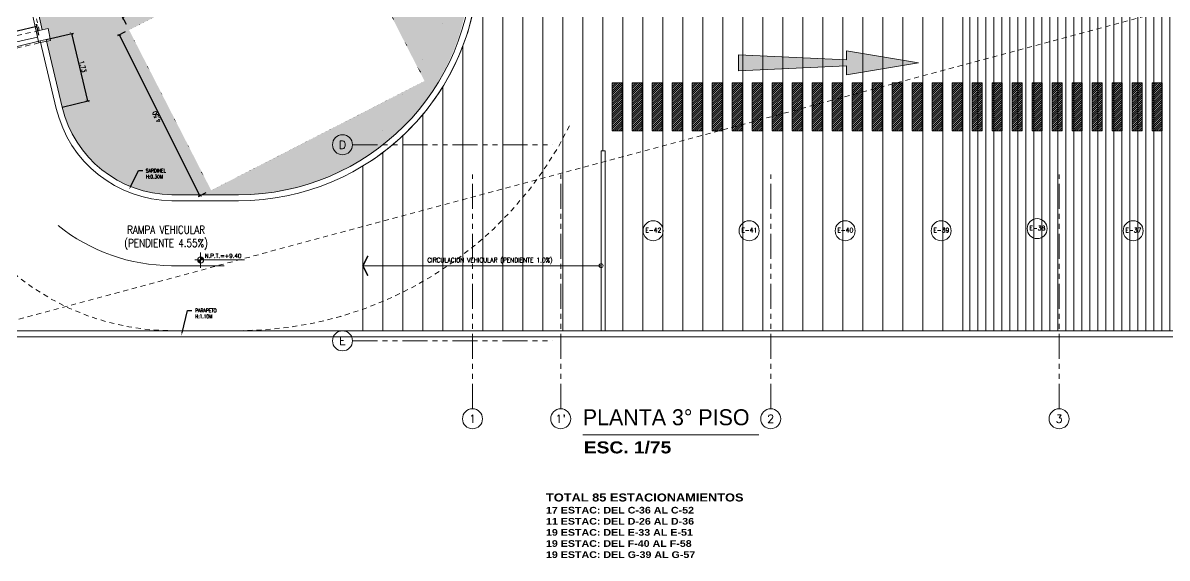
# Model space of a CAD drawing. Header units: millimetres. Extents: x 2085 to 2829, y 1352 to 1631.
# Drawn here: x 2101.91 to 2130.51, y 1357.41 to 1370.78 of the extents above; entities that cross this region are included whole.
import ezdxf
from ezdxf import colors
from ezdxf.entities.mleader import LeaderData, LeaderLine
from ezdxf.enums import TextEntityAlignment as Align
from ezdxf.math import Vec2, Vec3

# ---------------------------------------------------------------- set-up
doc = ezdxf.new("R2010")
doc.units = ezdxf.units.MM
doc.set_wipeout_variables(frame=1)
for name, pattern in [('HIDDEN2', [0.1875, 0.125, -0.0625]), ('PHANTOM', [2.5, 1.25, -0.25, 0.25, -0.25, 0.25, -0.25]), ('PHANTOM2', [1.25, 0.625, -0.125, 0.125, -0.125, 0.125, -0.125])]:
    doc.linetypes.add(name, pattern=pattern)
doc.layers.get('0').update_dxf_attribs({"color": 251, "lineweight": 9})
doc.layers.get('DEFPOINTS').update_dxf_attribs({"color": 251, "lineweight": 9})
for name, color, linetype, lineweight in [('A-EJES', 251, 'PHANTOM', 9), ('A-HATCH', 251, 'Continuous', 9), ('A-LINEAS', 251, 'Continuous', 9), ('A-MURO BAJO', 251, 'Continuous', 9), ('A-NIVELES-NPT', 251, 'Continuous', 9), ('A-NUMERO ESTAC', 251, 'Continuous', 13), ('A-PROYECCIONES', 251, 'HIDDEN2', 9), ('A-TEXTO-AMBIENTES', 251, 'Continuous', 9), ('A-TEXTO-INDICACIONES', 251, 'Continuous', 13), ('A-TEXTO-TITULOS', 251, 'Continuous', 9), ('A_20_Barandas', 251, 'Continuous', 13), ('A_50_CotasInt', 251, 'Continuous', 13), ('A_50_Proyecciones', 251, 'HIDDEN2', 13), ('A_50_Simbologia', 251, 'Continuous', 13), ('AUDIT_D_230315173324-1', 251, 'Continuous', 13), ('CIRCULACION PEATONAL', 251, 'Continuous', 13), ('Cotas', 251, 'Continuous', 13), ('DLP_MURO BAJO', 251, 'Continuous', 13), ('DLP_TEXTO AMBIENTE', 251, 'Continuous', 13), ('MURO-BAJO', 251, 'Continuous', 13), ('VEGETACION', 251, 'Continuous', 13)]:
    doc.layers.add(name, color=color, linetype=linetype, lineweight=lineweight)
doc.styles.add('R100-200', font='romans.shx', dxfattribs={"width": 0.8, "height": 0.3})
doc.styles.add('R160-75', font='ariblk.ttf', dxfattribs={"height": 0.6})
doc.styles.add('R175-75', font='GOTHIC.TTF', dxfattribs={"height": 0.4})
doc.styles.add('R80', font='romans.shx', dxfattribs={"width": 0.8, "oblique": 15, "height": 0.1})
doc.styles.add('ROMANS', font='romans.shx', dxfattribs={"width": 0.8})
doc.styles.add('TXT_COTAS', font='romans.shx', dxfattribs={"width": 0.8})
doc.dimstyles.new('COTA-75-I', dxfattribs={"dimtxt": 0.11, "dimasz": 0.075, "dimexe": 0.05, "dimexo": 0.15, "dimgap": 0.03, "dimtad": 1, "dimzin": 4, "dimdsep": 46, "dimtxsty": 'ROMANS', "dimblk": 'ARCHTICK', "dimcen": 0.09, "dimclrd": 7, "dimclre": 7, "dimclrt": 2, "dimadec": 0, "dimazin": 0, "dimtfac": 1.2, "dimtix": 1, "dimtmove": 2, "dimatfit": 3, "dimfxl": 0.05, "dimtolj": 1, "dimtzin": 4, "dimarcsym": 0})

# ---------------------------------------------------------------- blocks, each defined once
blk = doc.blocks.new('*U116')
at = {"layer": 'CIRCULACION PEATONAL'}
h = blk.add_hatch(dxfattribs=at)
h.set_pattern_fill('ANSI31', color=256, scale=0.3)
h.set_pattern_definition([(45, (99.750368, 0), (-0.0265165, 0.0265165), [])])
h.paths.add_polyline_path([(100.047, 0.228), (99.797, 0.228), (99.797, -0.972), (100.047, -0.972)])
h = blk.add_hatch(dxfattribs=at)
h.set_pattern_fill('ANSI31', color=256, scale=0.3)
h.set_pattern_definition([(45, (100.250368, 0), (-0.0265165, 0.0265165), [])])
h.paths.add_polyline_path([(100.547, 0.228), (100.297, 0.228), (100.297, -0.972), (100.547, -0.972)])
h = blk.add_hatch(dxfattribs=at)
h.set_pattern_fill('ANSI31', color=256, scale=0.3)
h.set_pattern_definition([(45, (100.750368, 0), (-0.0265165, 0.0265165), [])])
h.paths.add_polyline_path([(101.047, 0.228), (100.797, 0.228), (100.797, -0.972), (101.047, -0.972)])
h = blk.add_hatch(dxfattribs=at)
h.set_pattern_fill('ANSI31', color=256, scale=0.3)
h.set_pattern_definition([(45, (101.250368, 0), (-0.0265165, 0.0265165), [])])
h.paths.add_polyline_path([(101.547, 0.228), (101.297, 0.228), (101.297, -0.972), (101.547, -0.972)])
h = blk.add_hatch(dxfattribs=at)
h.set_pattern_fill('ANSI31', color=256, scale=0.3)
h.set_pattern_definition([(45, (101.750368, 0), (-0.0265165, 0.0265165), [])])
h.paths.add_polyline_path([(102.047, 0.228), (101.797, 0.228), (101.797, -0.972), (102.047, -0.972)])
h = blk.add_hatch(dxfattribs=at)
h.set_pattern_fill('ANSI31', color=256, scale=0.3)
h.set_pattern_definition([(45, (102.250368, 0), (-0.0265165, 0.0265165), [])])
h.paths.add_polyline_path([(102.547, 0.228), (102.297, 0.228), (102.297, -0.972), (102.547, -0.972)])
h = blk.add_hatch(dxfattribs=at)
h.set_pattern_fill('ANSI31', color=256, scale=0.3)
h.set_pattern_definition([(45, (102.750368, 0), (-0.0265165, 0.0265165), [])])
h.paths.add_polyline_path([(103.047, 0.228), (102.797, 0.228), (102.797, -0.972), (103.047, -0.972)])
h = blk.add_hatch(dxfattribs=at)
h.set_pattern_fill('ANSI31', color=256, scale=0.3)
h.set_pattern_definition([(45, (103.250368, 0), (-0.0265165, 0.0265165), [])])
h.paths.add_polyline_path([(103.547, 0.228), (103.297, 0.228), (103.297, -0.972), (103.547, -0.972)])
h = blk.add_hatch(dxfattribs=at)
h.set_pattern_fill('ANSI31', color=256, scale=0.3)
h.set_pattern_definition([(45, (103.750368, 0), (-0.0265165, 0.0265165), [])])
h.paths.add_polyline_path([(104.047, 0.228), (103.797, 0.228), (103.797, -0.972), (104.047, -0.972)])
h = blk.add_hatch(dxfattribs=at)
h.set_pattern_fill('ANSI31', color=256, scale=0.3)
h.set_pattern_definition([(45, (104.250368, 0), (-0.0265165, 0.0265165), [])])
h.paths.add_polyline_path([(104.547, 0.228), (104.297, 0.228), (104.297, -0.972), (104.547, -0.972)])
h = blk.add_hatch(dxfattribs=at)
h.set_pattern_fill('ANSI31', color=256, scale=0.3)
h.set_pattern_definition([(45, (104.750368, 0), (-0.0265165, 0.0265165), [])])
h.paths.add_polyline_path([(105.047, 0.228), (104.797, 0.228), (104.797, -0.972), (105.047, -0.972)])
h = blk.add_hatch(dxfattribs=at)
h.set_pattern_fill('ANSI31', color=256, scale=0.3)
h.set_pattern_definition([(45, (105.250368, 0), (-0.0265165, 0.0265165), [])])
h.paths.add_polyline_path([(105.547, 0.228), (105.297, 0.228), (105.297, -0.972), (105.547, -0.972)])
h = blk.add_hatch(dxfattribs=at)
h.set_pattern_fill('ANSI31', color=256, scale=0.3)
h.set_pattern_definition([(45, (105.750368, 0), (-0.0265165, 0.0265165), [])])
h.paths.add_polyline_path([(106.047, 0.228), (105.797, 0.228), (105.797, -0.972), (106.047, -0.972)])
h = blk.add_hatch(dxfattribs=at)
h.set_pattern_fill('ANSI31', color=256, scale=0.3)
h.set_pattern_definition([(45, (106.250368, 0), (-0.0265165, 0.0265165), [])])
h.paths.add_polyline_path([(106.547, 0.228), (106.297, 0.228), (106.297, -0.972), (106.547, -0.972)])
h = blk.add_hatch(dxfattribs=at)
h.set_pattern_fill('ANSI31', color=256, scale=0.3)
h.set_pattern_definition([(45, (106.750368, 0), (-0.0265165, 0.0265165), [])])
h.paths.add_polyline_path([(107.047, 0.228), (106.797, 0.228), (106.797, -0.972), (107.047, -0.972)])
h = blk.add_hatch(dxfattribs=at)
h.set_pattern_fill('ANSI31', color=256, scale=0.3)
h.set_pattern_definition([(45, (107.250368, 0), (-0.0265165, 0.0265165), [])])
h.paths.add_polyline_path([(107.547, 0.228), (107.297, 0.228), (107.297, -0.972), (107.547, -0.972)])
h = blk.add_hatch(dxfattribs=at)
h.set_pattern_fill('ANSI31', color=256, scale=0.3)
h.set_pattern_definition([(45, (107.750368, 0), (-0.0265165, 0.0265165), [])])
h.paths.add_polyline_path([(108.047, 0.228), (107.797, 0.228), (107.797, -0.972), (108.047, -0.972)])
h = blk.add_hatch(dxfattribs=at)
h.set_pattern_fill('ANSI31', color=256, scale=0.3)
h.set_pattern_definition([(45, (108.250368, 0), (-0.0265165, 0.0265165), [])])
h.paths.add_polyline_path([(108.547, 0.228), (108.297, 0.228), (108.297, -0.972), (108.547, -0.972)])
h = blk.add_hatch(dxfattribs=at)
h.set_pattern_fill('ANSI31', color=256, scale=0.3)
h.set_pattern_definition([(45, (108.750368, 0), (-0.0265165, 0.0265165), [])])
h.paths.add_polyline_path([(109.047, 0.228), (108.797, 0.228), (108.797, -0.972), (109.047, -0.972)])
h = blk.add_hatch(dxfattribs=at)
h.set_pattern_fill('ANSI31', color=256, scale=0.3)
h.set_pattern_definition([(45, (109.250368, 0), (-0.0265165, 0.0265165), [])])
h.paths.add_polyline_path([(109.547, 0.228), (109.297, 0.228), (109.297, -0.972), (109.547, -0.972)])
h = blk.add_hatch(dxfattribs=at)
h.set_pattern_fill('ANSI31', color=256, scale=0.3)
h.set_pattern_definition([(45, (109.750368, 0), (-0.0265165, 0.0265165), [])])
h.paths.add_polyline_path([(110.047, 0.228), (109.797, 0.228), (109.797, -0.972), (110.047, -0.972)])
h = blk.add_hatch(dxfattribs=at)
h.set_pattern_fill('ANSI31', color=256, scale=0.3)
h.set_pattern_definition([(45, (110.250368, 0), (-0.0265165, 0.0265165), [])])
h.paths.add_polyline_path([(110.547, 0.228), (110.297, 0.228), (110.297, -0.972), (110.547, -0.972)])
h = blk.add_hatch(dxfattribs=at)
h.set_pattern_fill('ANSI31', color=256, scale=0.3)
h.set_pattern_definition([(45, (110.750368, 0), (-0.0265165, 0.0265165), [])])
h.paths.add_polyline_path([(111.047, 0.228), (110.797, 0.228), (110.797, -0.972), (111.047, -0.972)])
h = blk.add_hatch(dxfattribs=at)
h.set_pattern_fill('ANSI31', color=256, scale=0.3)
h.set_pattern_definition([(45, (111.250368, 0), (-0.0265165, 0.0265165), [])])
h.paths.add_polyline_path([(111.547, 0.228), (111.297, 0.228), (111.297, -0.972), (111.547, -0.972)])
h = blk.add_hatch(dxfattribs=at)
h.set_pattern_fill('ANSI31', color=256, scale=0.3)
h.set_pattern_definition([(45, (111.750368, 0), (-0.0265165, 0.0265165), [])])
h.paths.add_polyline_path([(112.047, 0.228), (111.797, 0.228), (111.797, -0.972), (112.047, -0.972)])
h = blk.add_hatch(dxfattribs=at)
h.set_pattern_fill('ANSI31', color=256, scale=0.3)
h.set_pattern_definition([(45, (112.250368, 0), (-0.0265165, 0.0265165), [])])
h.paths.add_polyline_path([(112.547, 0.228), (112.297, 0.228), (112.297, -0.972), (112.547, -0.972)])
h = blk.add_hatch(dxfattribs=at)
h.set_pattern_fill('ANSI31', color=256, scale=0.3)
h.set_pattern_definition([(45, (112.750368, 0), (-0.0265165, 0.0265165), [])])
h.paths.add_polyline_path([(113.047, 0.228), (112.797, 0.228), (112.797, -0.972), (113.047, -0.972)])
h = blk.add_hatch(dxfattribs=at)
h.set_pattern_fill('ANSI31', color=256, scale=0.3)
h.set_pattern_definition([(45, (113.250368, 0), (-0.0265165, 0.0265165), [])])
h.paths.add_polyline_path([(113.547, 0.228), (113.297, 0.228), (113.297, -0.972), (113.547, -0.972)])
for points in [[(99.797, -0.972), (100.047, -0.972), (100.047, 0.228), (99.797, 0.228)], [(100.297, -0.972), (100.547, -0.972), (100.547, 0.228), (100.297, 0.228)], [(100.797, -0.972), (101.047, -0.972), (101.047, 0.228), (100.797, 0.228)], [(101.297, -0.972), (101.547, -0.972), (101.547, 0.228), (101.297, 0.228)], [(101.797, -0.972), (102.047, -0.972), (102.047, 0.228), (101.797, 0.228)], [(102.297, -0.972), (102.547, -0.972), (102.547, 0.228), (102.297, 0.228)], [(102.797, -0.972), (103.047, -0.972), (103.047, 0.228), (102.797, 0.228)], [(103.297, -0.972), (103.547, -0.972), (103.547, 0.228), (103.297, 0.228)], [(103.797, -0.972), (104.047, -0.972), (104.047, 0.228), (103.797, 0.228)], [(104.297, -0.972), (104.547, -0.972), (104.547, 0.228), (104.297, 0.228)], [(104.797, -0.972), (105.047, -0.972), (105.047, 0.228), (104.797, 0.228)], [(105.297, -0.972), (105.547, -0.972), (105.547, 0.228), (105.297, 0.228)], [(105.797, -0.972), (106.047, -0.972), (106.047, 0.228), (105.797, 0.228)], [(106.297, -0.972), (106.547, -0.972), (106.547, 0.228), (106.297, 0.228)], [(106.797, -0.972), (107.047, -0.972), (107.047, 0.228), (106.797, 0.228)], [(107.297, -0.972), (107.547, -0.972), (107.547, 0.228), (107.297, 0.228)], [(107.797, -0.972), (108.047, -0.972), (108.047, 0.228), (107.797, 0.228)], [(108.297, -0.972), (108.547, -0.972), (108.547, 0.228), (108.297, 0.228)], [(108.797, -0.972), (109.047, -0.972), (109.047, 0.228), (108.797, 0.228)], [(109.297, -0.972), (109.547, -0.972), (109.547, 0.228), (109.297, 0.228)], [(109.797, -0.972), (110.047, -0.972), (110.047, 0.228), (109.797, 0.228)], [(110.297, -0.972), (110.547, -0.972), (110.547, 0.228), (110.297, 0.228)], [(110.797, -0.972), (111.047, -0.972), (111.047, 0.228), (110.797, 0.228)], [(111.297, -0.972), (111.547, -0.972), (111.547, 0.228), (111.297, 0.228)], [(111.797, -0.972), (112.047, -0.972), (112.047, 0.228), (111.797, 0.228)], [(112.297, -0.972), (112.547, -0.972), (112.547, 0.228), (112.297, 0.228)], [(112.797, -0.972), (113.047, -0.972), (113.047, 0.228), (112.797, 0.228)], [(113.297, -0.972), (113.547, -0.972), (113.547, 0.228), (113.297, 0.228)]]:
    blk.add_lwpolyline(points, close=True, dxfattribs=at)
blk = doc.blocks.new('EJES 1P')
at = {"layer": 'A-EJES', "linetype": 'PHANTOM2'}
for points in [[(-5.234, -11.55), (-0.228, -11.55)], [(-2.231, -18.151), (-2.231, -12.292)], [(-0.026, -18.151), (-0.026, -12.292)], [(5.224, -18.151), (5.224, -12.292)], [(12.434, -18.151), (12.434, -12.292)], [(-5.234, -16.45), (-0.228, -16.45)]]:
    blk.add_lwpolyline(points, dxfattribs=at)
at = {"layer": 'A-EJES', "linetype": 'Continuous'}
for centre in [(-5.481, -11.55), (-5.481, -16.45), (-2.231, -18.398), (-0.026, -18.398), (5.224, -18.398), (12.434, -18.398)]:
    blk.add_circle(centre, 0.25, dxfattribs=at)
at = {"layer": 'A-EJES', "linetype": 'Continuous', "style": 'ROMANS'}
for s, p in [('D', (-5.481, -11.55)), ('E', (-5.481, -16.45)), ('1', (-2.231, -18.398)), ("1'", (-0.026, -18.398)), ('2', (5.224, -18.398)), ('3', (12.434, -18.398))]:
    blk.add_text(s, height=0.2, dxfattribs=at).set_placement(p, align=Align.MIDDLE_CENTER)
blk = doc.blocks.new('_ArchTick')
at = {"color": 0, "linetype": 'ByBlock', "const_width": 0.15}
blk.add_lwpolyline([(-0.5, -0.5), (0.5, 0.5)], dxfattribs=at)
blk = doc.blocks.new('*D168')
at = {"layer": 'A_50_CotasInt', "color": 7, "lineweight": -2, "transparency": 16777216}
for p, q in [((2099.095, 1369.953), (2102.258, 1370.7)), ((2102.311, 1370.478), (2102.247, 1370.749)), ((2099.148, 1369.731), (2099.084, 1370.001))]:
    blk.add_line(p, q, dxfattribs=at)
at = {"layer": 'DEFPOINTS', "color": 0, "transparency": 16777216}
for p in [(2102.258, 1370.7), (2102.345, 1370.332), (2099.182, 1369.585)]:
    blk.add_point(p, dxfattribs=at)
at = {"layer": 'A_50_CotasInt', "color": 7, "lineweight": -2, "transparency": 16777216, "xscale": 0.075, "yscale": 0.075, "zscale": 0.075}
for p, rotation in [((2102.258, 1370.7), 13.29586445877535), ((2099.095, 1369.953), 193.2958644587753)]:
    blk.add_blockref('_ArchTick', p, dxfattribs=dict(at, rotation=rotation))
at = {"layer": 'A_50_CotasInt', "color": 2, "transparency": 16777216, "insert": (2100.657, 1370.409), "char_height": 0.11, "attachment_point": 5, "rotation": 13.2959, "style": 'ROMANS'}
blk.add_mtext('\\A1;3.25', dxfattribs=at)
blk = doc.blocks.new('*D169')
at = {"color": 7, "lineweight": -2, "transparency": 16777216}
for p, q in [((2102.491, 1370.367), (2103.175, 1370.529)), ((2103.126, 1370.518), (2103.526, 1368.833)), ((2102.891, 1368.682), (2103.575, 1368.844))]:
    blk.add_line(p, q, dxfattribs=at)
at = {"layer": 'DEFPOINTS', "color": 0, "transparency": 16777216}
for p in [(2102.345, 1370.332), (2103.526, 1368.833), (2102.745, 1368.647)]:
    blk.add_point(p, dxfattribs=at)
at = {"color": 7, "lineweight": -2, "transparency": 16777216, "xscale": 0.075, "yscale": 0.075, "zscale": 0.075}
for p, rotation in [((2103.126, 1370.518), 103.35239847893), ((2103.526, 1368.833), 283.35239847893)]:
    blk.add_blockref('_ArchTick', p, dxfattribs=dict(at, rotation=rotation))
at = {"color": 2, "transparency": 16777216, "insert": (2103.409, 1369.695), "char_height": 0.11, "attachment_point": 5, "rotation": 283.3524, "style": 'ROMANS'}
blk.add_mtext('\\A1;1.73', dxfattribs=at)
blk = doc.blocks.new('ROTONDA')
at = {"layer": 'A_20_Barandas', "color": 251, "linetype": 'HIDDEN2', "ltscale": 0.5}
blk.add_line((-12.009, 2.095), (-10.139, 2.095), dxfattribs=at)
at = {"layer": 'A_50_Proyecciones', "color": 251}
blk.add_lwpolyline([(-12.009, 5.37), (-12.009, 2.17), (-12.309, 2.17), (-12.309, 5.37)], close=True, dxfattribs=at)
at = {"layer": 'A_50_Simbologia', "color": 251}
blk.add_lwpolyline([(-12.159, 2.17), (-12.159, 5.37)], dxfattribs=at)
at = {"layer": 'AUDIT_D_230315173324-1', "color": 34}
blk.add_lwpolyline([(-12.309, 2.17), (-12.309, 1.87), (-12.009, 1.87), (-12.009, 2.17)], close=True, dxfattribs=at)
at = {"layer": 'MURO-BAJO', "color": 251}
blk.add_line((-12.009, 2.17), (-10.04, 2.17), dxfattribs=at)
blk.add_lwpolyline([(-12.009, 2.02), (-10.237, 2.02)], dxfattribs=at)
blk = doc.blocks.new('*D171')
at = {"layer": 'Cotas', "color": 7, "lineweight": -2, "transparency": 16777216}
for p, q in [((2104.466, 1370.558, 0), (2104.277, 1370.463, 0)), ((2106.336, 1366.461, 0), (2104.321, 1370.485, 0)), ((2106.481, 1366.534, 0), (2106.292, 1366.439, 0))]:
    blk.add_line(p, q, dxfattribs=at)
at = {"layer": 'DEFPOINTS', "color": 0, "transparency": 16777216}
for p in [(2104.321, 1370.485, 0), (2104.601, 1370.625, 0), (2106.616, 1366.601, 0)]:
    blk.add_point(p, dxfattribs=at)
at = {"layer": 'Cotas', "color": 7, "lineweight": -2, "transparency": 16777216, "xscale": 0.075, "yscale": 0.075, "zscale": 0.075}
for p, rotation in [((2104.321, 1370.485, 0), 116.5990693523425), ((2106.336, 1366.461, 0), 296.5990693523425)]:
    blk.add_blockref('_ArchTick', p, dxfattribs=dict(at, rotation=rotation))
at = {"layer": 'Cotas', "color": 2, "transparency": 16777216, "insert": (2105.253, 1368.435, 0), "char_height": 0.11, "attachment_point": 5, "rotation": 116.5991, "style": 'ROMANS'}
blk.add_mtext('\\A1;4.50', dxfattribs=at)
blk = doc.blocks.new('*D172')
at = {"layer": 'Cotas', "color": 7, "lineweight": -2, "transparency": 16777216}
for p, q in [((2109.746, 1373.651, 0), (2104.406, 1370.916, 0)), ((2109.836, 1373.475, 0), (2109.723, 1373.695, 0)), ((2104.496, 1370.74, 0), (2104.383, 1370.96, 0))]:
    blk.add_line(p, q, dxfattribs=at)
at = {"layer": 'DEFPOINTS', "color": 0, "transparency": 16777216}
for p in [(2109.905, 1373.341, 0), (2104.406, 1370.916, 0), (2104.564, 1370.606, 0)]:
    blk.add_point(p, dxfattribs=at)
at = {"layer": 'Cotas', "color": 7, "lineweight": -2, "transparency": 16777216, "xscale": 0.075, "yscale": 0.075, "zscale": 0.075}
for p, rotation in [((2109.746, 1373.651, 0), 27.11815763107666), ((2104.406, 1370.916, 0), 207.1181576310767)]:
    blk.add_blockref('_ArchTick', p, dxfattribs=dict(at, rotation=rotation))
at = {"layer": 'Cotas', "color": 2, "transparency": 16777216, "insert": (2107.037, 1372.359, 0), "char_height": 0.11, "attachment_point": 5, "rotation": 27.1182, "style": 'ROMANS'}
blk.add_mtext('\\A1;6.00', dxfattribs=at)
blk = doc.blocks.new('SIM NIVEL PLANTA')
at = {"linetype": 'Continuous'}
h = blk.add_hatch(dxfattribs=at)
h.set_pattern_fill('_USER', color=256, scale=0.099996, angle=45, style=0, pattern_type=0)
h.set_pattern_definition([(45, (35396.10581, 26516.4892), (-0.0707080889, 0.0707080889), [])])
h.paths.add_polyline_path([(-17.03, 0), (-15.53, 0, 0.409209), (-17.03, 1.47)])
h.paths.add_polyline_path([(-18.53, 0, 0.419236), (-17.03, -1.53), (-17.03, 0)])
for p, q in [((4.81, 0), (-20, 0)), ((-17.03, -3.97), (-17.03, 3.72))]:
    blk.add_line(p, q)
blk.add_circle((-17.03, -0.03), 1.5, dxfattribs=at)
at = {"style": 'R80'}
blk.add_attdef('N.P.T.+0.00', text='', height=2.03, dxfattribs=at).set_placement((-5.83, 2.01), align=Align.MIDDLE_CENTER)
blk = doc.blocks.new('PO_GUARDIA CIVIL ESQ FAISANES_PLANTAS_Sotanos_REVA_2022.01.24 - copia$0$XREF_SOTANOS - ETAPA 1-2020.06.26$0$frr')
at = {"transparency": 33554687}
blk.add_hatch(color=8, dxfattribs=at).paths.add_polyline_path([(0.002, -0.011), (-0.002, -0.011), (-0.3, -1.8), (-0.075, -1.8), (-0.2, -4.5), (0.2, -4.5), (0.075, -1.8), (0.3, -1.8)])
at = {"color": 7}
blk.add_lwpolyline([(-0.2, -4.5), (0.2, -4.5), (0.075, -1.8), (0.3, -1.8), (0, 0), (-0.3, -1.8), (-0.075, -1.8)], close=True, dxfattribs=at)
blk = doc.blocks.new('EJE')
at = {"linetype": 'Continuous'}
blk.add_circle((0, 0), 0.5, dxfattribs=at)
at = {"layer": 'A-TEXTO-INDICACIONES', "style": 'ROMANS'}
blk.add_attdef('EJE', text='', height=0.22, rotation=0, dxfattribs=at).set_placement((0.007, 0.028), align=Align.MIDDLE_CENTER)

msp = doc.modelspace()

# ---------------------------------------------------------------- hatches: boundary and pattern name
at = {"layer": 'A-HATCH'}
h = msp.add_hatch(dxfattribs=at)
h.set_pattern_fill('_USER', color=256, scale=0.5, angle=90, pattern_type=0)
h.set_pattern_definition([(90, (2125.4095, 1371.0947), (-0.5, 3e-17), [])])
edge = h.paths.add_edge_path()
edge.add_line((2113.299, 1374.09), (2113.299, 1372.34))
edge.add_arc((2107.299, 1372.34), 6, 301.2206, 359.9991, ccw=False)
edge.add_line((2110.409, 1367.209), (2110.409, 1363.09))
edge.add_line((2110.409, 1363.09), (2116.365, 1363.09))
edge.add_line((2116.365, 1363.09), (2116.365, 1367.59))
edge.add_line((2116.365, 1367.59), (2116.465, 1367.59))
edge.add_line((2116.465, 1367.59), (2116.465, 1363.09))
edge.add_line((2116.465, 1363.09), (2125.409, 1363.09))
edge.add_line((2125.409, 1363.09), (2125.409, 1379.09))
edge.add_line((2125.409, 1379.09), (2114.266, 1379.09))
edge.add_line((2114.266, 1379.09), (2114.266, 1374.09))
edge.add_line((2114.266, 1374.09), (2113.299, 1374.09))
h = msp.add_hatch(dxfattribs=at)
h.set_pattern_fill('_USER', color=256, scale=0.2, angle=90, pattern_type=0)
h.set_pattern_definition([(90, (2156.7795, 1371.09012), (-0.2, 1e-17), [])])
h.paths.add_polyline_path([(2125.409, 1379.09), (2125.409, 1363.09), (2156.529, 1363.09), (2156.529, 1379.09)])
h.paths.add_polyline_path([(2142.559, 1379.09), (2142.859, 1379.09), (2142.859, 1363.09), (2142.559, 1363.09)], flags=16)
h = msp.add_hatch(dxfattribs=at)
h.set_pattern_fill('ANSI31', color=256, scale=0.035, angle=80.7484)
h.set_pattern_definition([(125.748392175, (8047282.28887, -1538683.68839), (-0.090187980618, -0.064922213279), [])])
h.paths.add_polyline_path([(2106.616, 1366.601), (2111.956, 1369.336), (2109.905, 1373.341), (2104.564, 1370.606)])
at = {"layer": 'VEGETACION'}
h = msp.add_hatch(dxfattribs=at)
h.set_pattern_fill('AR-SAND', color=256, scale=0.005, angle=102.6173)
h.set_pattern_definition([(140.1172915297, (-224231.6876, -8186748.81946), (-0.2370496336957, -0.0612601247693), [0, -0.19304, 0, -0.2159, 0, -0.206375]), (110.1172915297, (-224231.6876, -8186748.81946), (-0.398853632661, 0.141043012713), [0, -0.10414, 0, -0.17399, 0, -0.066675]), (70.1172915297, (-224231.65347, -8186748.9719), (-0.0870925387085, 0.3857883338326), [0, -0.0635, 0, -0.2286, 0, -0.29845]), (60.1172915297, (-224231.65347, -8186748.9719), (-0.192167668055, 0.348210528523), [0, -0.03175, 0, -0.14986, 0, -0.17145])])
edge = h.paths.add_edge_path()
edge.add_line((2102.004, 1372.337), (2102.391, 1370.608))
edge.add_line((2102.391, 1370.608), (2102.537, 1370.64))
edge.add_line((2102.537, 1370.64), (2102.602, 1370.348))
edge.add_line((2102.602, 1370.348), (2102.501, 1370.325))
edge.add_line((2102.501, 1370.325), (2102.891, 1368.682))
edge.add_arc((2105.664, 1369.34), 2.85, 193.3573, 269.3816)
edge.add_line((2105.634, 1366.49), (2106.945, 1366.49))
edge.add_arc((2107.312, 1372.267), 5.788, 266.3694, 360.7178)
edge.add_line((2113.1, 1372.34), (2113.112, 1374.39))
edge.add_line((2113.112, 1374.39), (2114.128, 1374.391))
edge.add_line((2114.128, 1374.391), (2114.116, 1381.447))
edge.add_line((2114.116, 1381.447), (2113.462, 1381.447))
edge.add_line((2113.462, 1381.447), (2113.415, 1381.058))
edge.add_line((2113.415, 1381.058), (2113.327, 1381.85))
edge.add_line((2113.327, 1381.85), (2113.257, 1381.447))
edge.add_line((2113.257, 1381.447), (2112.435, 1381.447))
edge.add_arc((2102.428, 1382.378), 10.05, 267.5774, 354.684, ccw=False)

# ---------------------------------------------------------------- linework, layer by layer
msp.add_line((2102.345, 1370.332), (2099.183, 1369.582))
msp.add_lwpolyline([(2102.788, 1365.719, 0.167172), (2105.624, 1364.715), (2106.945, 1364.717)], format="xyb")
at = {"const_width": 0.0375}
msp.add_lwpolyline([(2110.535, 1364.465), (2110.409, 1364.715), (2110.535, 1364.965)], dxfattribs=at)
msp.add_circle((2116.365, 1364.717, 0), 0.05)
at = {"layer": 'A-LINEAS'}
msp.add_lwpolyline([(2113.299, 1374.09), (2113.299, 1372.34, -0.262245), (2110.409, 1367.209), (2110.409, 1363.09), (2116.365, 1363.09), (2116.365, 1367.59), (2116.465, 1367.59), (2116.465, 1363.09), (2125.409, 1363.09), (2125.409, 1379.09), (2114.266, 1379.09), (2114.266, 1374.09)], format="xyb", close=True, dxfattribs=at)
msp.add_lwpolyline([(2125.409, 1379.09), (2125.409, 1363.09), (2156.529, 1363.09), (2156.529, 1379.09)], close=True, dxfattribs=at)
msp.add_lwpolyline([(2110.409, 1364.715), (2116.365, 1364.717)], dxfattribs=at)
at = {"layer": 'A-MURO BAJO'}
for p, q in [((2102.491, 1370.367), (2102.345, 1370.332)), ((2116.365, 1363.09, 0), (2116.365, 1367.59, 0)), ((2116.365, 1367.59, 0), (2116.465, 1367.59, 0)), ((2116.465, 1363.09, 0), (2116.465, 1367.59, 0)), ((2100.503, 1362.94), (2232.269, 1362.94))]:
    msp.add_line(p, q, dxfattribs=at)
for points in [[(2107.299, 1366.34, 0.414209), (2113.299, 1372.34)], [(2107.299, 1366.49, 0.414209), (2113.149, 1372.34, 0.414209)], [(2102.345, 1370.332), (2102.745, 1368.647, 0.344468), (2105.632, 1366.34), (2107.299, 1366.34)], [(2102.491, 1370.367), (2102.891, 1368.682, 0.34439), (2105.633, 1366.49), (2107.299, 1366.49)]]:
    msp.add_lwpolyline(points, format="xyb", dxfattribs=at)
for points in [[(2099.183, 1369.582), (2100.724, 1363.09), (2116.565, 1363.09)], [(2116.705, 1363.09), (2232.019, 1363.09), (2232.019, 1368.09)]]:
    msp.add_lwpolyline(points, dxfattribs=at)
at = {"layer": 'A-PROYECCIONES'}
msp.add_line((2100.724, 1363.09), (2160.214, 1379.09), dxfattribs=at)
msp.add_lwpolyline([(2099.183, 1369.582), (2099.583, 1367.897, 0.345389), (2105.618, 1363.09), (2107.299, 1363.09, 0.284841), (2115.585, 1368.227, 0.280371)], format="xyb", dxfattribs=at)
at = {"layer": 'A-TEXTO-TITULOS'}
msp.add_lwpolyline([(2115.907, 1360.49), (2120.306, 1360.49)], dxfattribs=at)

# ---------------------------------------------------------------- block references
for name, p, rotation in [('ROTONDA', (2101.739, 1382.768, 0), 102.6172915297009), ('*U116', (2230.187, 1368.317), 180.0005141974605)]:
    msp.add_blockref(name, p, dxfattribs=dict(rotation=rotation))
msp.add_blockref('EJES 1P', (2115.38, 1379.29))
at = {"transparency": 33554483, "rotation": 270}
msp.add_blockref('PO_GUARDIA CIVIL ESQ FAISANES_PLANTAS_Sotanos_REVA_2022.01.24 - copia$0$XREF_SOTANOS - ETAPA 1-2020.06.26$0$frr', (2124.301, 1369.79), dxfattribs=at)
at = {"layer": 'A-NIVELES-NPT', "xscale": 0.05, "yscale": 0.05, "zscale": 0.05}
msp.add_blockref('SIM NIVEL PLANTA', (2107.205, 1364.862), dxfattribs=at).add_auto_attribs({'N.P.T.+0.00': 'N.P.T.=+9.40'})
at = {"layer": 'A-NUMERO ESTAC', "xscale": 0.5, "yscale": 0.5, "zscale": 0.5}
for p, values in [((2117.665, 1365.59, 0), {'EJE': 'E-42'}), ((2120.065, 1365.59, 0), {'EJE': 'E-41'}), ((2122.465, 1365.59, 0), {'EJE': 'E-40'}), ((2124.865, 1365.59, 0), {'EJE': 'E-39'}), ((2127.265, 1365.643, 0), {'EJE': 'E-38'}), ((2129.665, 1365.59, 0), {'EJE': 'E-37'})]:
    msp.add_blockref('EJE', p, dxfattribs=at).add_auto_attribs(values)

# ---------------------------------------------------------------- texts
at = {"layer": 'A-TEXTO-AMBIENTES'}
for s, insert, char_height, width, attachment_point, style in [('CIRCULACION VEHICULAR (PENDIENTE 1.0%)', (2113.586, 1364.837), 0.12, 4.14771, 5, 'ROMANS'), ('TOTAL 85 ESTACIONAMIENTOS \\P{\\H0.83333x;17 ESTAC: DEL C-36 AL C-52\\P11 ESTAC: DEL D-26 AL D-36\\P19 ESTAC: DEL E-33 AL E-51\\P19 ESTAC: DEL F-40 AL F-58\\P19 ESTAC: DEL G-39 AL G-57}', (2114.986, 1359.025), 0.2, 10.72512, 1, 'R160-75')]:
    msp.add_mtext(s, dxfattribs=dict(at, insert=insert, char_height=char_height, width=width, attachment_point=attachment_point, style=style))
at = {"layer": 'A-TEXTO-TITULOS', "attachment_point": 1}
for s, insert, char_height, width, style in [('PLANTA 3° PISO', (2115.907, 1361.13), 0.4, 7.47408, 'R175-75'), ('ESC. 1/75', (2115.932, 1360.327), 0.3, 10.72512, 'R160-75')]:
    msp.add_mtext(s, dxfattribs=dict(at, insert=insert, char_height=char_height, width=width, style=style))
at = {"layer": 'DLP_TEXTO AMBIENTE', "insert": (2105.49, 1365.717, 0), "char_height": 0.2, "width": 2.54798, "attachment_point": 2, "style": 'R100-200'}
msp.add_mtext('RAMPA VEHICULAR (PENDIENTE 4.55%)', dxfattribs=at)

# ---------------------------------------------------------------- dimensions: what is measured, and where the dimension line sits
dim = msp.add_aligned_dim(p1=(2102.345, 1370.332), p2=(2102.745, 1368.647), distance=0.803, dimstyle='COTA-75-I')
dim.commit()
dim.dimension.update_dxf_attribs({"geometry": '*D169', "text_midpoint": (2103.409, 1369.695)})
at = {"layer": 'A_50_CotasInt'}
dim = msp.add_aligned_dim(p1=(2099.182, 1369.585), p2=(2102.345, 1370.332), distance=0.378, dimstyle='COTA-75-I', dxfattribs=at)
dim.commit()
dim.dimension.update_dxf_attribs({"geometry": '*D168', "text_midpoint": (2100.657, 1370.409)})
at = {"layer": 'Cotas'}
for p1, p2, distance, picture, middle in [((2109.905, 1373.341, 0), (2104.564, 1370.606, 0), -0.348, '*D172', (2107.037, 1372.359, 0)), ((2106.616, 1366.601, 0), (2104.601, 1370.625, 0), 0.312, '*D171', (2105.253, 1368.435, 0))]:
    dim = msp.add_aligned_dim(p1=p1, p2=p2, distance=distance, dimstyle='COTA-75-I', dxfattribs=at)
    dim.commit()
    dim.dimension.update_dxf_attribs({"geometry": picture, "text_midpoint": middle})

# ---------------------------------------------------------------- leaders
at = {"layer": 'A-TEXTO-INDICACIONES'}
ml = msp.add_multileader_mtext('Standard', dxfattribs=at)
ml.set_content('\\pxsm1,ql,t16;SARDINEL H:0.30M', color=256, style='TXT_COTAS')
ml.set_leader_properties(color=7)
ml.build(insert=Vec2(0, 0))
ml.multileader.update_dxf_attribs({"dogleg_length": 0.11, "arrow_head_size": 0.07})
ctx = ml.context
ctx.base_point, ctx.char_height, ctx.arrow_head_size, ctx.landing_gap_size, ctx.plane_origin = Vec3(2104.91, 1367.092), 0.09, 0.07, 0.05, Vec3(2104.562, 1366.807)
ctx.text_align_type = 2
notes = []
notes.append((ctx, [(0, (1, 1, 0), (2104.799, 1367.092), (1, 0), 0.11, [(0, [(2104.565, 1366.621)], 0, [])])]))
ctx.mtext.insert, ctx.mtext.width, ctx.mtext.defined_height, ctx.mtext.alignment, ctx.mtext.flow_direction = Vec3(2105.447, 1367.137), 0.46291, 0.437, 3, 5
ml = msp.add_multileader_mtext('Standard', dxfattribs=at)
ml.set_content('\\pxsm1,ql,t16;PARAPETO\\PH:1.10M', color=256, style='TXT_COTAS')
ml.set_leader_properties(color=7)
ml.build(insert=Vec2(0, 0))
ml.multileader.update_dxf_attribs({"dogleg_length": 0.11, "arrow_head_size": 0.07})
ctx = ml.context
ctx.base_point, ctx.char_height, ctx.arrow_head_size, ctx.landing_gap_size, ctx.plane_origin = Vec3(2106.133, 1363.599), 0.09, 0.07, 0.05, Vec3(2105.869, 1363.158)
ctx.text_align_type = 2
notes.append((ctx, [(0, (1, 1, 0), (2106.022, 1363.599), (1, 0), 0.11, [(0, [(2105.871, 1362.972)], 0, [])])]))
ctx.mtext.insert, ctx.mtext.width, ctx.mtext.defined_height, ctx.mtext.alignment, ctx.mtext.flow_direction = Vec3(2106.693, 1363.644), 0.4769, 0.437, 3, 5
for ctx, leaders in notes:
    for number, flags, end, landing, length, lines in leaders:
        leader = LeaderData()
        leader.index, (leader.has_last_leader_line, leader.has_dogleg_vector, leader.attachment_direction) = number, flags
        leader.last_leader_point, leader.dogleg_vector, leader.dogleg_length = Vec3(end), Vec3(landing), length
        for number, points, colour, breaks in lines:
            line = LeaderLine()
            line.index, line.vertices, line.color, line.breaks = number, Vec3.list(points), colors.encode_raw_color(colour), breaks
            leader.lines.append(line)
        ctx.leaders.append(leader)

# ---------------------------------------------------------------- next in the draw order: wipeouts: each hides what was drawn before it
msp.add_wipeout([(2104.564, 1370.606), (2106.616, 1366.601), (2111.949, 1369.332), (2109.905, 1373.341)]).translate(0, 0, 0).dxf.layer = 'A-MURO BAJO'

# ---------------------------------------------------------------- next in the draw order: block references
at = {"layer": 'DLP_MURO BAJO'}
msp.add_blockref('EJES 1P', (2115.38, 1379.29), dxfattribs=at)

doc.saveas('drawing.dxf')
